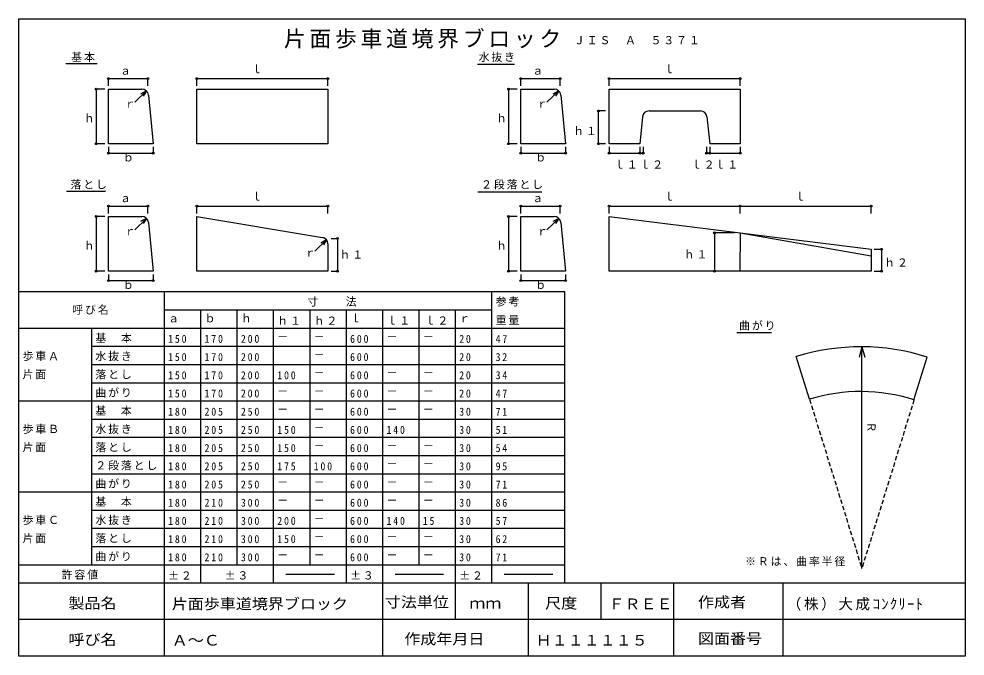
# Model space of a CAD drawing. Units: millimetres, scale not verified. Extents: x -1296 to 1304, y -872 to 878.
import ezdxf
from ezdxf.enums import TextEntityAlignment as Align

# ---------------------------------------------------------------- set-up
doc = ezdxf.new("R2010")
doc.units = ezdxf.units.MM
doc.header["$LTSCALE"] = 10
doc.header["$PDMODE"] = 32
doc.header["$PDSIZE"] = 5
doc.linetypes.add('DASHED1', pattern=[1.8, 1.2, -0.6])
doc.layers.add('0-0', color=7, linetype='Continuous')
doc.styles.add('ＭＳ ゴシック', font='')
doc.styles.get('ＭＳ ゴシック').set_extended_font_data('MS Gothic')

msp = doc.modelspace()

# ---------------------------------------------------------------- linework, layer by layer
at = {"layer": '0-0'}
for p, q in [((-1166.75, 755.22), (-1081.03, 755.22)), ((-35.63, 753.86), (66.41, 753.86)), ((-945.48, 680.02), (-953.94, 665.92)), ((187.52, 680.02), (179.06, 665.92)), ((-940, 668.8), (-926.62, 535.01)), ((193, 668.8), (206.38, 535.01)), ((435.67, 625.01), (577.09, 625.01)), ((595, 608.8), (602.38, 535.01)), ((686.38, 535.01), (602.38, 535.01)), ((-1165.39, 404.52), (-1057.9, 404.52)), ((-34.27, 403.16), (141.24, 403.16)), ((-945.48, 330.02), (-953.94, 315.92)), ((-940, 318.8), (-926.62, 185.01)), ((-806.62, 185.01), (-806.62, 335.01)), ((-806.62, 335.01), (-461.66, 277.51)), ((187.52, 330.02), (179.06, 315.92)), ((193, 318.8), (206.38, 185.01)), ((326.38, 185.01), (326.38, 335.01)), ((685.86, 290.07), (685.54, 185.01)), ((685.86, 290.07), (1046.38, 227.01)), ((-450.41, 270.81), (-458.88, 256.7)), ((-446.62, 259.76), (-446.62, 185.01)), ((-446.62, 185.01), (-806.62, 185.01)), ((1046.38, 185.01), (326.38, 185.01)), ((204.21, 127.74), (-1295.79, 127.74)), ((-895.79, -672.26), (-895.79, 127.74)), ((4.21, -672.26), (4.21, 127.74)), ((204.21, -672.26), (204.21, 127.74)), ((4.21, 77.74), (-895.79, 77.74)), ((-795.79, -672.26), (-795.79, 77.74)), ((-695.79, -622.26), (-695.79, 77.74)), ((-595.79, -672.26), (-595.79, 77.74)), ((-495.79, -622.26), (-495.79, 77.74)), ((-395.79, -672.26), (-395.79, 77.74)), ((-295.79, -672.26), (-295.79, 77.74)), ((-195.79, -622.26), (-195.79, 77.74)), ((-95.79, -672.26), (-95.79, 77.74)), ((204.21, 27.74), (-1295.79, 27.74)), ((-1095.79, -622.26), (-1095.79, 27.74)), ((676.56, 16.45), (771.81, 16.45)), ((204.21, -22.26), (-1095.79, -22.26)), ((1020.58, -22.75), (1012.81, -51.73)), ((876.83, -167.08), (840.46, -49.58)), ((1163.85, -168.63), (1200.22, -51.12)), ((204.21, -72.26), (-1095.79, -72.26)), ((204.21, -122.26), (-1095.79, -122.26)), ((204.21, -172.26), (-1295.79, -172.26)), ((204.21, -222.26), (-1095.79, -222.26)), ((204.21, -272.26), (-1095.79, -272.26)), ((204.21, -322.26), (-1095.79, -322.26)), ((204.21, -372.26), (-1095.79, -372.26)), ((204.21, -422.26), (-1295.79, -422.26)), ((204.21, -472.26), (-1095.79, -472.26)), ((204.21, -522.26), (-1095.79, -522.26)), ((204.21, -572.26), (-1095.79, -572.26)), ((204.21, -622.26), (-1295.79, -622.26)), ((-562.29, -647.26), (-428.91, -647.26)), ((-262.29, -647.26), (-128.91, -647.26)), ((37.71, -647.26), (171.09, -647.26))]:
    msp.add_line(p, q, dxfattribs=at)
at = {"layer": '0-0', "color": 4}
for p, q in [((-1049.62, 713.8), (-941.62, 713.8)), ((-1049.62, 693.62), (-1049.62, 713.8)), ((-941.62, 693.62), (-941.62, 713.8)), ((-806.62, 713.8), (-446.62, 713.8)), ((-806.62, 693.62), (-806.62, 713.8)), ((-446.62, 693.62), (-446.62, 713.8)), ((83.38, 713.8), (191.38, 713.8)), ((83.38, 693.62), (83.38, 713.8)), ((191.38, 693.62), (191.38, 713.8)), ((326.38, 713.8), (686.38, 713.8)), ((326.38, 693.62), (326.38, 713.8)), ((686.38, 693.62), (686.38, 713.8)), ((-1083.21, 685.01), (-1083.21, 535.01)), ((-1059.93, 685.01), (-1083.21, 685.01)), ((49.79, 685.01), (49.79, 535.01)), ((73.07, 685.01), (49.79, 685.01)), ((296.8, 535.01), (296.8, 625.01)), ((315.73, 625.01), (296.8, 625.01)), ((-1059.93, 535.01), (-1083.21, 535.01)), ((-1049.62, 526), (-1049.62, 508.93)), ((-926.62, 526), (-926.62, 508.93)), ((73.07, 535.01), (49.79, 535.01)), ((83.38, 526), (83.38, 508.93)), ((206.38, 526), (206.38, 508.93)), ((315.73, 535.01), (296.8, 535.01)), ((326.38, 526), (326.38, 508.93)), ((419.38, 526), (419.38, 508.93)), ((686.38, 526), (686.38, 508.93)), ((-1049.62, 508.93), (-926.62, 508.93)), ((83.38, 508.93), (206.38, 508.93)), ((326.38, 508.93), (410.38, 508.93)), ((-1049.62, 363.8), (-941.62, 363.8)), ((-1049.62, 343.62), (-1049.62, 363.8)), ((-941.62, 343.62), (-941.62, 363.8)), ((-806.62, 363.8), (-446.62, 363.8)), ((-806.62, 343.62), (-806.62, 363.8)), ((-446.62, 343.62), (-446.62, 363.8)), ((83.38, 363.8), (191.38, 363.8)), ((83.38, 343.62), (83.38, 363.8)), ((191.38, 343.62), (191.38, 363.8)), ((326.38, 363.8), (686.38, 363.8)), ((326.38, 343.62), (326.38, 363.8)), ((686.38, 343.62), (686.38, 363.8)), ((1046.38, 343.62), (1046.38, 363.8)), ((-1083.21, 335.01), (-1083.21, 185)), ((-1059.93, 335.01), (-1083.21, 335.01)), ((49.79, 335.01), (49.79, 185)), ((73.07, 335.01), (49.79, 335.01)), ((615.44, 290.07), (615.44, 185.01)), ((670.7, 290.07), (615.44, 290.07)), ((-437.56, 275.01), (-420.48, 275.01)), ((-420.48, 275.01), (-420.48, 185.01)), ((1054.65, 245.01), (1074.49, 245.01)), ((1074.49, 245.01), (1074.49, 185.01)), ((-1059.93, 185), (-1083.21, 185)), ((-437.56, 185.01), (-420.48, 185.01)), ((73.07, 185), (49.79, 185)), ((670.7, 185.01), (615.44, 185.01)), ((1054.65, 185.01), (1074.49, 185.01)), ((-1049.62, 176), (-1049.62, 158.93)), ((-1049.62, 158.93), (-926.62, 158.93)), ((-926.62, 176), (-926.62, 158.93)), ((83.38, 176), (83.38, 158.93)), ((83.38, 158.93), (206.38, 158.93)), ((206.38, 176), (206.38, 158.93))]:
    msp.add_line(p, q, dxfattribs=at)
at = {"layer": '0-0', "linetype": 'DASHED1'}
for p in [(876.83, -167.08), (1163.85, -168.63)]:
    msp.add_line(p, (1020.58, -631.45), dxfattribs=at)
at = {"layer": '0-0', "color": 2}
for p, q in [((1304.21, -672.26), (-1295.79, -672.26)), ((-895.79, -872.26), (-895.79, -672.26)), ((-295.79, -872.26), (-295.79, -672.26)), ((-95.79, -772.26), (-95.79, -672.26)), ((104.21, -872.26), (104.21, -672.26)), ((304.21, -772.26), (304.21, -672.26)), ((504.21, -872.26), (504.21, -672.26)), ((804.21, -872.26), (804.21, -672.26)), ((1304.21, -772.26), (-1295.79, -772.26)), ((1304.21, -872.26), (-1295.79, -872.26))]:
    msp.add_line(p, q, dxfattribs=at)
msp.add_lwpolyline([(-1295.79, -872.26), (-1295.79, 877.74), (1304.21, 877.74), (1304.21, -872.26)], dxfattribs=at)
at = {"layer": '0-0'}
for points in [[(-926.62, 535.01), (-1049.62, 535.01), (-1049.62, 685.01), (-957.91, 685.01)], [(-977.68, 648.89), (-945.48, 680.02), (-961.56, 671.1)], [(206.38, 535.01), (83.38, 535.01), (83.38, 685.01), (175.09, 685.01)], [(155.32, 648.89), (187.52, 680.02), (171.44, 671.1)], [(326.38, 535.01), (326.38, 685.01), (686.38, 685.01), (686.38, 535.01)], [(417.76, 608.8), (410.38, 535.01), (326.38, 535.01)], [(-926.62, 185.01), (-1049.62, 185.01), (-1049.62, 335.01), (-957.91, 335.01)], [(-977.68, 298.89), (-945.48, 330.02), (-961.56, 321.1)], [(206.38, 185.01), (83.38, 185.01), (83.38, 335.01), (175.09, 335.01)], [(155.32, 298.89), (187.52, 330.02), (171.44, 321.1)], [(326.38, 335.01), (1046.38, 245.01), (1046.38, 185.01)], [(-482.61, 239.68), (-450.41, 270.81), (-466.49, 261.88)], [(1020.58, -631.45), (1020.58, -22.75), (1028.34, -51.73)]]:
    msp.add_lwpolyline(points, dxfattribs=at)
msp.add_lwpolyline([(-806.62, 535.01), (-806.62, 685.01), (-446.62, 685.01), (-446.62, 535.01)], close=True, dxfattribs=at)
at = {"layer": '0-0', "color": 4}
for points in [[(410.38, 526), (410.38, 508.93), (419.38, 508.93)], [(593.38, 526), (593.38, 508.93), (602.38, 508.93)], [(602.38, 526), (602.38, 508.93), (686.38, 508.93)], [(686.38, 343.62), (686.38, 363.8), (1046.38, 363.8)]]:
    msp.add_lwpolyline(points, dxfattribs=at)
at = {"layer": '0-0'}
for centre, radius, start, end in [((-957.91, 667.01), 18, 5.71054, 90), ((175.09, 667.01), 18, 5.71054, 90), ((435.67, 607.01), 18, 90, 174.28947), ((577.09, 607.01), 18, 5.71053, 90), ((-957.91, 317.01), 18, 5.71054, 90), ((175.09, 317.01), 18, 5.71054, 90), ((-464.62, 259.76), 18, 0, 80.53773), ((1017.89, -622.75), 600, 72.3087, 107.20001), ((1017.89, -622.75), 477, 72.18201, 107.20001)]:
    msp.add_arc(centre, radius, start, end, dxfattribs=at)
at = {"layer": '0-0', "color": 4}
for p in [(-1049.62, 713.8), (-941.62, 713.8), (-806.62, 713.8), (-446.62, 713.8), (83.38, 713.8), (191.38, 713.8), (326.38, 713.8), (686.38, 713.8), (-1083.21, 685.01), (49.79, 685.01), (296.8, 625.01), (-1083.21, 535.01), (49.79, 535.01), (296.8, 535.01), (-1049.62, 508.93), (-926.62, 508.93), (83.38, 508.93), (206.38, 508.93), (326.38, 508.93), (410.38, 508.93), (419.38, 508.93), (593.38, 508.93), (602.38, 508.93), (686.38, 508.93), (-1049.62, 363.8), (-941.62, 363.8), (-806.62, 363.8), (-446.62, 363.8), (83.38, 363.8), (191.38, 363.8), (326.38, 363.8), (686.38, 363.8), (1046.38, 363.8), (-1083.21, 335.01), (49.79, 335.01), (615.44, 290.07), (-420.48, 275.01), (1074.49, 245.01), (-1083.21, 185), (-420.48, 185.01), (49.79, 185), (615.44, 185.01), (1074.49, 185.01), (-1049.62, 158.93), (-926.62, 158.93), (83.38, 158.93), (206.38, 158.93)]:
    msp.add_point(p, dxfattribs=at)

# ---------------------------------------------------------------- texts
at = {"layer": '0-0', "style": 'ＭＳ ゴシック'}
for s, p in [('ａ', (-1018.03, 717.88)), ('ｌ', (-657.23, 722.11)), ('ａ', (114.97, 717.88)), ('ｌ', (475.77, 722.11)), ('ｒ', (-1005.43, 627.17)), ('ｒ', (127.57, 627.17)), ('ｈ', (-1117.68, 587.34)), ('ｈ', (15.32, 587.34)), ('ｂ', (-1010.06, 479.71)), ('ｂ', (122.94, 479.71)), ('ａ', (-1018.03, 367.88)), ('ｌ', (-657.23, 372.11)), ('ａ', (114.97, 367.88)), ('ｌ', (475.77, 372.11)), ('ｌ', (835.77, 372.11)), ('ｒ', (-1005.43, 277.17)), ('ｒ', (127.57, 277.17)), ('ｈ', (-1117.68, 237.34)), ('ｈ', (15.32, 237.34)), ('ｒ', (-510.36, 217.96)), ('ｂ', (-1010.06, 129.71)), ('ｂ', (122.94, 129.71)), ('ａ', (-885.79, 37.74)), ('ｂ', (-785.79, 37.74)), ('ｈ', (-685.79, 37.74)), ('ｌ', (-385.79, 37.74)), ('ｒ', (-85.79, 37.74)), ('－', (-585.79, -12.26)), ('－', (-485.79, -12.26)), ('－', (-285.79, -12.26)), ('－', (-185.79, -12.26)), ('－', (-485.79, -62.26)), ('－', (-485.79, -112.26)), ('－', (-285.79, -112.26)), ('－', (-185.79, -112.26)), ('－', (-585.79, -162.26)), ('－', (-485.79, -162.26)), ('－', (-285.79, -162.26)), ('－', (-185.79, -162.26)), ('－', (-585.79, -212.26)), ('－', (-485.79, -212.26)), ('－', (-285.79, -212.26)), ('－', (-185.79, -212.26)), ('－', (-485.79, -262.26)), ('－', (-485.79, -312.26)), ('－', (-285.79, -312.26)), ('－', (-185.79, -312.26)), ('－', (-285.79, -362.26)), ('－', (-185.79, -362.26)), ('－', (-585.79, -412.26)), ('－', (-485.79, -412.26)), ('－', (-285.79, -412.26)), ('－', (-185.79, -412.26)), ('－', (-585.79, -462.26)), ('－', (-485.79, -462.26)), ('－', (-285.79, -462.26)), ('－', (-185.79, -462.26)), ('－', (-485.79, -512.26)), ('－', (-485.79, -562.26)), ('－', (-285.79, -562.26)), ('－', (-185.79, -562.26)), ('－', (-585.79, -612.26)), ('－', (-485.79, -612.26)), ('－', (-285.79, -612.26)), ('－', (-185.79, -612.26))]:
    msp.add_text(s, height=21.99, dxfattribs=at).set_placement(p, align=Align.BOTTOM_LEFT)
msp.add_text('Ｒ', height=21.99, rotation=270, dxfattribs=at).set_placement((1029.23, -228.29), align=Align.BOTTOM_LEFT)
at = {"layer": '0-0', "style": 'ＭＳ ゴシック', "width": 1.1}
for s, p in [('製品名', (-1159.72, -750.48)), ('片面歩車道境界ブロック', (-875.79, -752.26)), ('寸法単位', (-290.29, -747.5)), ('ｍｍ', (-58.05, -750.48)), ('尺度', (150.37, -750.48)), ('ＦＲＥＥ', (324.21, -752.26)), ('作成者', (570.2, -747.5)), ('図面番号', (570.2, -847.5)), ('呼び名', (-1159.72, -850.48)), ('Ａ～Ｃ', (-875.79, -852.26)), ('作成年月日', (-236.7, -848.73)), ('Ｈ１１１１１５', (124.21, -852.26))]:
    msp.add_text(s, height=29.33, dxfattribs=at).set_placement(p, align=Align.BOTTOM_LEFT)
at = {"layer": '0-0', "color": 3, "insert": (-567.63, 796.22), "char_height": 43.99, "attachment_point": 7, "style": 'ＭＳ ゴシック'}
msp.add_mtext('\\T1.17;片面歩車道境界ブロック', dxfattribs=at)
at = {"layer": '0-0', "attachment_point": 7, "style": 'ＭＳ ゴシック'}
for s, insert, char_height in [('\\T1.17;ＪＩＳ\u3000Ａ\u3000５３７１', (229.34, 807.68), 21.99), ('\\T1.17;基本', (-1152.13, 759.44), 21.99), ('\\T1.17;水抜き', (-32.62, 759.44), 21.99), ('\\T1.17;ｈ１', (227.52, 558.85), 21.99), ('\\T1.17;ｌ１', (339.51, 466.11), 21.99), ('\\T1.17;ｌ２', (409.23, 466.11), 21.99), ('\\T1.17;ｌ２', (550.81, 466.11), 21.99), ('\\T1.17;ｌ１', (615.51, 466.11), 21.99), ('\\T1.17;落とし', (-1154.09, 409.44), 21.99), ('\\T1.17;２段落とし', (-25.92, 409.44), 21.99), ('\\T1.17;ｈ１', (-414.84, 219.28), 21.99), ('\\T1.17;ｈ１', (530.93, 219.97), 21.99), ('\\T1.17;ｈ２', (1081.88, 197.28), 21.99), ('\\T1.17;寸\u3000\u3000法', (-503.01, 87.74), 21.99), ('\\T1.17;参考', (14.21, 87.74), 21.99), ('\\T1.17;呼び名', (-1149.23, 65.23), 21.99), ('\\T1.17;ｈ１', (-585.79, 37.74), 21.99), ('\\T1.17;ｈ２', (-485.79, 37.74), 21.99), ('\\T1.17;ｌ１', (-285.79, 37.74), 21.99), ('\\T1.17;ｌ２', (-181.07, 37.74), 21.99), ('\\T1.17;重量', (14.21, 37.74), 21.99), ('\\T1.17;曲がり', (683.13, 22.04), 21.99), ('\\T1.17;基\u3000本', (-1085.79, -12.26), 21.99), ('\\T1.38;\\W0.9;150', (-885.79, -12.26), 21.99), ('\\T1.38;\\W0.9;170', (-785.79, -12.26), 21.99), ('\\T1.38;\\W0.9;200', (-685.79, -12.26), 21.99), ('\\T1.38;\\W0.9;600', (-385.79, -12.26), 21.99), ('\\T1.36;\\W0.9;20', (-85.79, -12.26), 21.99), ('\\T1.36;\\W0.9;47', (14.21, -12.26), 21.99), ('\\T1.17;歩車Ａ', (-1285.79, -62.26), 21.99), ('\\T1.17;水抜き', (-1085.79, -62.26), 21.99), ('\\T1.38;\\W0.9;150', (-885.79, -62.26), 21.99), ('\\T1.38;\\W0.9;170', (-785.79, -62.26), 21.99), ('\\T1.38;\\W0.9;200', (-685.79, -62.26), 21.99), ('\\T1.38;\\W0.9;600', (-385.79, -62.26), 21.99), ('\\T1.36;\\W0.9;20', (-85.79, -62.26), 21.99), ('\\T1.36;\\W0.9;32', (14.21, -62.26), 21.99), ('\\T1.17;片面', (-1285.79, -112.26), 21.99), ('\\T1.17;落とし', (-1085.79, -112.26), 21.99), ('\\T1.38;\\W0.9;150', (-885.79, -112.26), 21.99), ('\\T1.38;\\W0.9;170', (-785.79, -112.26), 21.99), ('\\T1.38;\\W0.9;200', (-685.79, -112.26), 21.99), ('\\T1.38;\\W0.9;100', (-585.79, -112.26), 21.99), ('\\T1.38;\\W0.9;600', (-385.79, -112.26), 21.99), ('\\T1.36;\\W0.9;20', (-85.79, -112.26), 21.99), ('\\T1.36;\\W0.9;34', (14.21, -112.26), 21.99), ('\\T1.17;曲がり', (-1085.79, -162.26), 21.99), ('\\T1.38;\\W0.9;150', (-885.79, -162.26), 21.99), ('\\T1.38;\\W0.9;170', (-785.79, -162.26), 21.99), ('\\T1.38;\\W0.9;200', (-685.79, -162.26), 21.99), ('\\T1.38;\\W0.9;600', (-385.79, -162.26), 21.99), ('\\T1.36;\\W0.9;20', (-85.79, -162.26), 21.99), ('\\T1.36;\\W0.9;47', (14.21, -162.26), 21.99), ('\\T1.17;基\u3000本', (-1085.79, -212.26), 21.99), ('\\T1.38;\\W0.9;180', (-885.79, -212.26), 21.99), ('\\T1.38;\\W0.9;205', (-785.79, -212.26), 21.99), ('\\T1.38;\\W0.9;250', (-685.79, -212.26), 21.99), ('\\T1.38;\\W0.9;600', (-385.79, -212.26), 21.99), ('\\T1.36;\\W0.9;30', (-85.79, -212.26), 21.99), ('\\T1.36;\\W0.9;71', (14.21, -212.26), 21.99), ('\\T1.17;歩車Ｂ', (-1285.79, -262.26), 21.99), ('\\T1.17;水抜き', (-1085.79, -262.26), 21.99), ('\\T1.38;\\W0.9;180', (-885.79, -262.26), 21.99), ('\\T1.38;\\W0.9;205', (-785.79, -262.26), 21.99), ('\\T1.38;\\W0.9;250', (-685.79, -262.26), 21.99), ('\\T1.38;\\W0.9;150', (-585.79, -262.26), 21.99), ('\\T1.38;\\W0.9;600', (-385.79, -262.26), 21.99), ('\\T1.38;\\W0.9;140', (-285.79, -262.26), 21.99), ('\\T1.36;\\W0.9;30', (-85.79, -262.26), 21.99), ('\\T1.36;\\W0.9;51', (14.21, -262.26), 21.99), ('\\T1.17;片面', (-1285.79, -312.26), 21.99), ('\\T1.17;落とし', (-1085.79, -312.26), 21.99), ('\\T1.38;\\W0.9;180', (-885.79, -312.26), 21.99), ('\\T1.38;\\W0.9;205', (-785.79, -312.26), 21.99), ('\\T1.38;\\W0.9;250', (-685.79, -312.26), 21.99), ('\\T1.38;\\W0.9;150', (-585.79, -312.26), 21.99), ('\\T1.38;\\W0.9;600', (-385.79, -312.26), 21.99), ('\\T1.36;\\W0.9;30', (-85.79, -312.26), 21.99), ('\\T1.36;\\W0.9;54', (14.21, -312.26), 21.99), ('\\T1.17;２段落とし', (-1085.79, -362.26), 21.99), ('\\T1.38;\\W0.9;180', (-885.79, -362.26), 21.99), ('\\T1.38;\\W0.9;205', (-785.79, -362.26), 21.99), ('\\T1.38;\\W0.9;250', (-685.79, -362.26), 21.99), ('\\T1.38;\\W0.9;175', (-585.79, -362.26), 21.99), ('\\T1.38;\\W0.9;100', (-485.79, -362.26), 21.99), ('\\T1.38;\\W0.9;600', (-385.79, -362.26), 21.99), ('\\T1.36;\\W0.9;30', (-85.79, -362.26), 21.99), ('\\T1.36;\\W0.9;95', (14.21, -362.26), 21.99), ('\\T1.17;曲がり', (-1085.79, -412.26), 21.99), ('\\T1.38;\\W0.9;180', (-885.79, -412.26), 21.99), ('\\T1.38;\\W0.9;205', (-785.79, -412.26), 21.99), ('\\T1.38;\\W0.9;250', (-685.79, -412.26), 21.99), ('\\T1.38;\\W0.9;600', (-385.79, -412.26), 21.99), ('\\T1.36;\\W0.9;30', (-85.79, -412.26), 21.99), ('\\T1.36;\\W0.9;71', (14.21, -412.26), 21.99), ('\\T1.17;基\u3000本', (-1085.79, -462.26), 21.99), ('\\T1.38;\\W0.9;180', (-885.79, -462.26), 21.99), ('\\T1.38;\\W0.9;210', (-785.79, -462.26), 21.99), ('\\T1.38;\\W0.9;300', (-685.79, -462.26), 21.99), ('\\T1.38;\\W0.9;600', (-385.79, -462.26), 21.99), ('\\T1.36;\\W0.9;30', (-85.79, -462.26), 21.99), ('\\T1.36;\\W0.9;86', (14.21, -462.26), 21.99), ('\\T1.17;歩車Ｃ', (-1285.79, -512.26), 21.99), ('\\T1.17;水抜き', (-1085.79, -512.26), 21.99), ('\\T1.38;\\W0.9;180', (-885.79, -512.26), 21.99), ('\\T1.38;\\W0.9;210', (-785.79, -512.26), 21.99), ('\\T1.38;\\W0.9;300', (-685.79, -512.26), 21.99), ('\\T1.38;\\W0.9;200', (-585.79, -512.26), 21.99), ('\\T1.38;\\W0.9;600', (-385.79, -512.26), 21.99), ('\\T1.38;\\W0.9;140', (-285.79, -512.26), 21.99), ('\\T1.36;\\W0.9;15', (-185.79, -512.26), 21.99), ('\\T1.36;\\W0.9;30', (-85.79, -512.26), 21.99), ('\\T1.36;\\W0.9;57', (14.21, -512.26), 21.99), ('\\T1.17;片面', (-1285.79, -562.26), 21.99), ('\\T1.17;落とし', (-1085.79, -562.26), 21.99), ('\\T1.38;\\W0.9;180', (-885.79, -562.26), 21.99), ('\\T1.38;\\W0.9;210', (-785.79, -562.26), 21.99), ('\\T1.38;\\W0.9;300', (-685.79, -562.26), 21.99), ('\\T1.38;\\W0.9;150', (-585.79, -562.26), 21.99), ('\\T1.38;\\W0.9;600', (-385.79, -562.26), 21.99), ('\\T1.36;\\W0.9;30', (-85.79, -562.26), 21.99), ('\\T1.36;\\W0.9;62', (14.21, -562.26), 21.99), ('\\T1.17;曲がり', (-1085.79, -612.26), 21.99), ('\\T1.38;\\W0.9;180', (-885.79, -612.26), 21.99), ('\\T1.38;\\W0.9;210', (-785.79, -612.26), 21.99), ('\\T1.38;\\W0.9;300', (-685.79, -612.26), 21.99), ('\\T1.38;\\W0.9;600', (-385.79, -612.26), 21.99), ('\\T1.36;\\W0.9;30', (-85.79, -612.26), 21.99), ('\\T1.36;\\W0.9;71', (14.21, -612.26), 21.99), ('\\T1.17;※Ｒは、曲率半径', (699.5, -625.71), 21.99), ('\\T1.17;許容値', (-1178.56, -662.26), 21.99), ('\\T1.17;±２', (-885.79, -662.26), 21.99), ('\\T1.17;±３', (-730.38, -662.26), 21.99), ('\\T1.17;±３', (-385.79, -662.26), 21.99), ('\\T1.17;±２', (-85.79, -662.26), 21.99), ('\\T1.18;（株）大成ｺﾝｸﾘｰﾄ', (814.35, -747.5), 29.33)]:
    msp.add_mtext(s, dxfattribs=dict(at, insert=insert, char_height=char_height))

doc.saveas('drawing.dxf')
